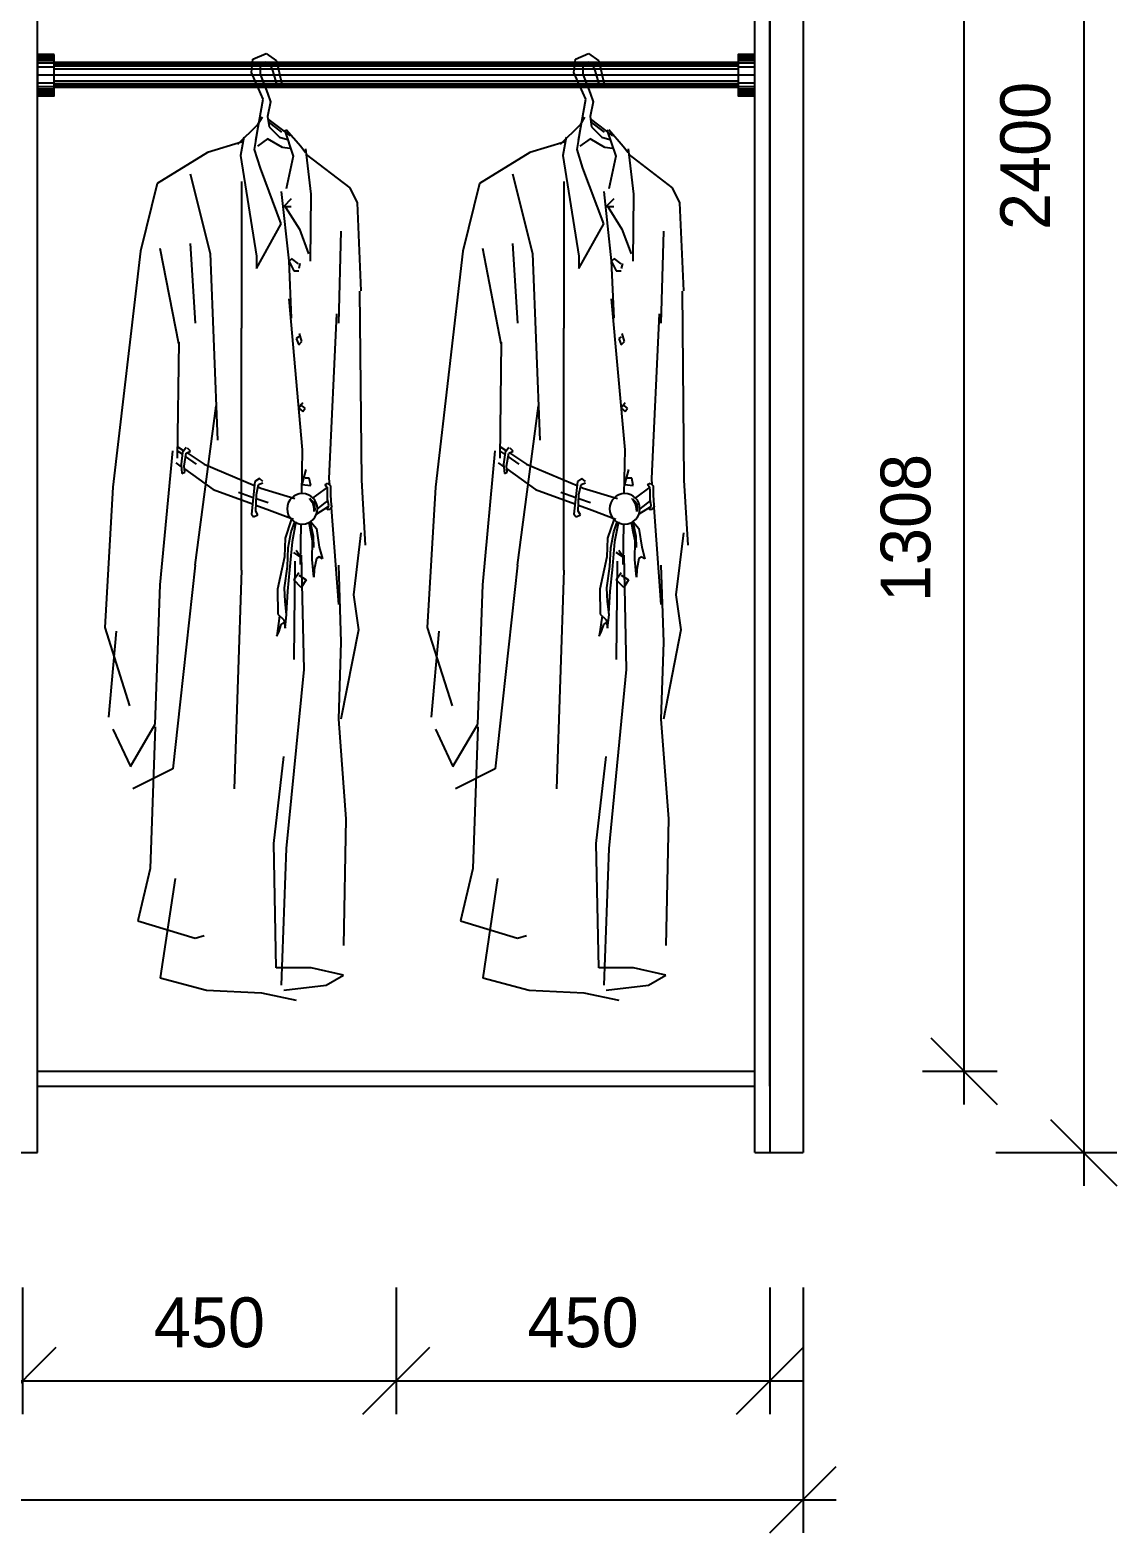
# Model space of a CAD drawing. Header units: millimetres. Extents: x 24776 to 57176, y -19492 to 15017.
# Drawn here: x 34996 to 36305, y -15399 to -13589 of the extents above; entities that cross this region are included whole.
import ezdxf

# ---------------------------------------------------------------- set-up
doc = ezdxf.new("R2010")
doc.units = ezdxf.units.MM
doc.header["$PDMODE"] = 3
doc.styles.add('RomanS', font='')
doc.styles.get('RomanS').set_extended_font_data('YouYuan')
doc.dimstyles.new('SC40', dxfattribs={"dimtxt": 60, "dimasz": 80, "dimexe": 40, "dimexo": 40, "dimgap": 40, "dimtad": 1, "dimdec": 0, "dimzin": 0, "dimdsep": 46, "dimtxsty": 'RomanS', "dimblk": 'OBLIQUE', "dimcen": 0, "dimdle": 40, "dimclrd": 9, "dimclre": 9, "dimclrt": 4, "dimadec": 0, "dimazin": 0, "dimtfac": 1, "dimtdec": 0, "dimtix": 1, "dimtmove": 2, "dimatfit": 1, "dimldrblk": 'DOT', "dimfxl": 1, "dimtolj": 1, "dimtzin": 0, "dimlwd": -1, "dimlwe": -1, "dimarcsym": 0})

# ---------------------------------------------------------------- blocks, each defined once
blk = doc.blocks.new('_Oblique')
at = {"color": 0, "linetype": 'ByBlock', "lineweight": -2}
blk.add_line((-0.5, -0.5), (0.5, 0.5), dxfattribs=at)
blk = doc.blocks.new('*D476')
at = {"color": 9, "transparency": 16777216}
for p, q in [((33147.4, -15103.3), (33147.4, -15398.8)), ((35927.4, -15103.3), (35927.4, -15398.8)), ((33107.4, -15358.8), (35967.4, -15358.8))]:
    blk.add_line(p, q, dxfattribs=at)
at = {"layer": 'Defpoints', "color": 0, "transparency": 16777216}
for p in [(33147.4, -15063.3), (35927.4, -15063.3), (35927.4, -15358.8)]:
    blk.add_point(p, dxfattribs=at)
at = {"color": 9, "transparency": 16777216, "xscale": 80, "yscale": 80, "zscale": 80, "rotation": 180}
blk.add_blockref('_Oblique', (33147.4, -15358.8), dxfattribs=at)
at = {"color": 9, "transparency": 16777216, "xscale": 80, "yscale": 80, "zscale": 80}
blk.add_blockref('_Oblique', (35927.4, -15358.8), dxfattribs=at)
at = {"color": 4, "transparency": 16777216, "insert": (34537.4, -15288.8), "char_height": 60, "attachment_point": 5, "style": 'RomanS'}
blk.add_mtext('\\A1;2780', dxfattribs=at)
blk = doc.blocks.new('_Dot')
at = {"color": 0, "linetype": 'ByBlock', "lineweight": -2}
blk.add_line((-0.5, 0), (-1, 0), dxfattribs=at)
at = {"color": 0, "linetype": 'ByBlock', "const_width": 0.5}
blk.add_lwpolyline([(-0.25, 0, 1), (0.25, 0, 1)], format="xyb", close=True, dxfattribs=at)
blk = doc.blocks.new('*D480')
at = {"color": 9, "transparency": 16777216}
for p, q in [((34537.4, -15103.3), (34537.4, -15255.6)), ((34987.4, -15103.3), (34987.4, -15255.6)), ((34497.4, -15215.6), (35027.4, -15215.6))]:
    blk.add_line(p, q, dxfattribs=at)
at = {"layer": 'Defpoints', "color": 0, "transparency": 16777216}
for p in [(34537.4, -15063.3), (34987.4, -15063.3), (34987.4, -15215.6)]:
    blk.add_point(p, dxfattribs=at)
at = {"color": 9, "transparency": 16777216, "xscale": 80, "yscale": 80, "zscale": 80, "rotation": 180}
blk.add_blockref('_Oblique', (34537.4, -15215.6), dxfattribs=at)
at = {"color": 9, "transparency": 16777216, "xscale": 80, "yscale": 80, "zscale": 80}
blk.add_blockref('_Oblique', (34987.4, -15215.6), dxfattribs=at)
at = {"color": 4, "transparency": 16777216, "insert": (34762.4, -15145.6), "char_height": 60, "attachment_point": 5, "style": 'RomanS'}
blk.add_mtext('\\A1;450', dxfattribs=at)
blk = doc.blocks.new('*D481')
at = {"color": 9, "transparency": 16777216}
for p, q in [((34987.4, -15103.3), (34987.4, -15255.6)), ((35437.4, -15103.3), (35437.4, -15255.6)), ((34947.4, -15215.6), (35477.4, -15215.6))]:
    blk.add_line(p, q, dxfattribs=at)
at = {"layer": 'Defpoints', "color": 0, "transparency": 16777216}
for p in [(34987.4, -15063.3), (35437.4, -15063.3), (35437.4, -15215.6)]:
    blk.add_point(p, dxfattribs=at)
at = {"color": 9, "transparency": 16777216, "xscale": 80, "yscale": 80, "zscale": 80, "rotation": 180}
blk.add_blockref('_Oblique', (34987.4, -15215.6), dxfattribs=at)
at = {"color": 9, "transparency": 16777216, "xscale": 80, "yscale": 80, "zscale": 80}
blk.add_blockref('_Oblique', (35437.4, -15215.6), dxfattribs=at)
at = {"color": 4, "transparency": 16777216, "insert": (35212.4, -15145.6), "char_height": 60, "attachment_point": 5, "style": 'RomanS'}
blk.add_mtext('\\A1;450', dxfattribs=at)
blk = doc.blocks.new('*D482')
at = {"color": 9, "transparency": 16777216}
for p, q in [((35437.4, -15103.3), (35437.4, -15255.6)), ((35887.4, -15103.3), (35887.4, -15255.6)), ((35397.4, -15215.6), (35927.4, -15215.6))]:
    blk.add_line(p, q, dxfattribs=at)
at = {"layer": 'Defpoints', "color": 0, "transparency": 16777216}
for p in [(35437.4, -15063.3), (35887.4, -15063.3), (35887.4, -15215.6)]:
    blk.add_point(p, dxfattribs=at)
at = {"color": 9, "transparency": 16777216, "xscale": 80, "yscale": 80, "zscale": 80, "rotation": 180}
blk.add_blockref('_Oblique', (35437.4, -15215.6), dxfattribs=at)
at = {"color": 9, "transparency": 16777216, "xscale": 80, "yscale": 80, "zscale": 80}
blk.add_blockref('_Oblique', (35887.4, -15215.6), dxfattribs=at)
at = {"color": 4, "transparency": 16777216, "insert": (35662.4, -15145.6), "char_height": 60, "attachment_point": 5, "style": 'RomanS'}
blk.add_mtext('\\A1;450', dxfattribs=at)
blk = doc.blocks.new('DFGDGDGS')
at = {"color": 250}
for p, q in [((43240.2, 10683), (43227.8, 10674.1)), ((43256.1, 10675.9), (43240.2, 10683)), ((43227.8, 10674.1), (43220.7, 10642.3)), ((43227.8, 10647.6), (43233.1, 10665.3)), ((43233.1, 10665.3), (43240.2, 10672.3)), ((43240.2, 10672.3), (43247.3, 10668.8)), ((43243.7, 10628.1), (43257.9, 10660)), ((43247.3, 10668.8), (43247.3, 10658.2)), ((43257.9, 10660), (43256.1, 10675.9)), ((43220.7, 10642.3), (43227.8, 10647.6)), ((43247.3, 10658.2), (43238.4, 10635.2)), ((43238.4, 10635.2), (43234.9, 10624.6)), ((43234.9, 10624.6), (43238.4, 10606.9)), ((43252.6, 10578.6), (43243.7, 10628.1)), ((43210.9, 10583.7), (43238.1, 10604.4)), ((43238.4, 10606.9), (43236.7, 10594.5)), ((43245.1, 10606.2), (43250.6, 10597.2)), ((43198.5, 10570.9), (43216, 10591.2)), ((43218.2, 10591.2), (43207.6, 10559.5)), ((43221.2, 10588.2), (43237.5, 10600.5)), ((43236.7, 10594.5), (43224.3, 10582.1)), ((43254.1, 10567.3), (43248.2, 10603.3)), ((43250.6, 10597.2), (43274.6, 10573.5)), ((43192.8, 10568.3), (43186.2, 10513.7)), ((43192.8, 10563.4), (43198.5, 10570.9)), ((43211.5, 10568.7), (43220.7, 10569.7)), ((43224.3, 10582.1), (43214.7, 10579.4)), ((43220.7, 10569.7), (43238.4, 10580.3)), ((43238.4, 10580.3), (43250.8, 10571.5)), ((43267.2, 10582.2), (43271.2, 10560.1)), ((43268.6, 10576.5), (43311, 10563.6)), ((43192, 10561.5), (43139.6, 10521.2)), ((43207.6, 10559.5), (43216, 10519.9)), ((43247.2, 10545), (43254.1, 10567.3)), ((43271.2, 10560.1), (43252, 10439.1)), ((43311, 10563.6), (43371.5, 10526.2)), ((43222, 10478), (43247.2, 10545)), ((43331.8, 10537.9), (43307.8, 10442.1)), ((43139.6, 10521.2), (43130.6, 10503.2)), ((43186.2, 10513.7), (43187.2, 10432.8)), ((43222, 10516.9), (43213, 10433.1)), ((43269.9, 10528.9), (43269.9, 10352.2)), ((43371.5, 10526.2), (43391.7, 10445)), ((43130.6, 10503.2), (43126.1, 10397.1)), ((43216.9, 10497.9), (43200.1, 10471.3)), ((43210, 10507.9), (43219, 10498.9)), ((43219, 10498.9), (43210, 10498.9)), ((43252, 10424.1), (43222, 10478)), ((43150.1, 10469), (43153.1, 10358.2)), ((43200.1, 10471.3), (43189.2, 10441.7)), ((43307.8, 10442.1), (43298.9, 10217.5)), ((43331.8, 10454), (43325.8, 10358.2)), ((43345.4, 10333.5), (43367.8, 10448)), ((43391.7, 10445), (43424.7, 10160.6)), ((43199.5, 10430.1), (43201, 10424.1)), ((43210, 10435.9), (43201.5, 10429.7)), ((43213, 10433.1), (43207, 10421.1)), ((43209.4, 10435.5), (43213, 10433.1)), ((43213, 10433.1), (43210, 10364.2)), ((43252, 10439.1), (43252, 10424.1)), ((43207, 10421.1), (43201, 10421.1)), ((43127.7, 10396.9), (43125.4, 10169.1)), ((43212.9, 10387.7), (43196.8, 10205.9)), ((43155.4, 10369.3), (43164.6, 10171.4)), ((43269.9, 10061), (43269.9, 10352.2)), ((43197.1, 10336), (43200, 10345.7)), ((43201, 10332.1), (43197.1, 10336)), ((43201, 10341.8), (43203.9, 10339.9)), ((43203.9, 10339.9), (43201, 10332.1)), ((43345.4, 10335.3), (43347.2, 10195.6)), ((43193.3, 10255.7), (43199.1, 10260.5)), ((43196.2, 10262.5), (43201, 10255.7)), ((43196.2, 10251.8), (43193.3, 10255.7)), ((43201, 10255.7), (43196.2, 10251.8)), ((43325.8, 10066.9), (43300.5, 10258.5)), ((43196.8, 10205.9), (43197.7, 10152.9)), ((43331.3, 10204.2), (43334.8, 10207.7)), ((43336.5, 10208.5), (43340.9, 10202.4)), ((43347.2, 10209.9), (43339.3, 10204.6)), ((43315, 10188.4), (43254.2, 10162.8)), ((43335.5, 10202.1), (43315, 10188.4)), ((43323.9, 10188.4), (43337.2, 10197.6)), ((43336.5, 10201.6), (43331.3, 10204.2)), ((43339.1, 10185.9), (43336.5, 10201.6)), ((43340.9, 10202.4), (43342.6, 10188.5)), ((43341.1, 10200.3), (43347.2, 10204.5)), ((43342.6, 10188.5), (43341.7, 10177.2)), ((43349, 10190.2), (43342.4, 10185.4)), ((43367.8, 10043), (43352.6, 10204.5)), ((43164.6, 10171.4), (43164, 10163.6)), ((43186.5, 10162.8), (43188.4, 10171.5)), ((43188.4, 10171.5), (43193.3, 10171.5)), ((43192.3, 10182.2), (43197.1, 10163.8)), ((43244.1, 10167.6), (43248.4, 10171.1)), ((43248.4, 10171.1), (43253.7, 10167.6)), ((43338.7, 10182.8), (43304.2, 10158)), ((43338.3, 10178.9), (43339.1, 10185.9)), ((43341.7, 10177.2), (43338.3, 10178.9)), ((43125.4, 10169.1), (43120.8, 10090.8)), ((43166.2, 10165.4), (43162.6, 10162.5)), ((43162.6, 10162.5), (43162.6, 10151.2)), ((43169.2, 10163.8), (43166.2, 10165.4)), ((43166.2, 10156.2), (43166.5, 10160.8)), ((43166.2, 10146.5), (43166.2, 10156.2)), ((43166.5, 10160.8), (43183.9, 10147.8)), ((43166.6, 10160.1), (43169.2, 10163.8)), ((43197.1, 10163.8), (43186.5, 10162.8)), ((43246.8, 10159.7), (43205.6, 10147.2)), ((43249.3, 10164.1), (43244.1, 10165.8)), ((43250, 10161.1), (43246.8, 10159.7)), ((43251.9, 10151.9), (43249.3, 10164.1)), ((43252.8, 10131.9), (43251.9, 10151.9)), ((43253.7, 10167.6), (43258, 10128.4)), ((43255.8, 10148.1), (43273.7, 10154.4)), ((43304.2, 10158), (43256.7, 10140.5)), ((43424.7, 10160.6), (43434.6, 9991.9)), ((43161.9, 10136.3), (43153.1, 10019.5)), ((43161.9, 10138.9), (43161.3, 10137.2)), ((43161.3, 10137.2), (43163.6, 10133.9)), ((43162.6, 10151.2), (43161.9, 10138.9)), ((43162.6, 10147.2), (43162.7, 10147.1)), ((43163.6, 10133.9), (43166.9, 10133.6)), ((43164.9, 10138.6), (43166.2, 10146.5)), ((43165.9, 10135.6), (43164.9, 10138.6)), ((43165.9, 10144.6), (43178.7, 10134.7)), ((43166.9, 10133.6), (43165.9, 10135.6)), ((43166.2, 10136.5), (43179.6, 10128.2)), ((43182.3, 10140.6), (43181.7, 10133.8)), ((43181.7, 10133.8), (43182.3, 10131.5)), ((43183.6, 10143.2), (43182.3, 10140.6)), ((43182.3, 10131.5), (43182.5, 10135.1)), ((43182.5, 10135.1), (43183.6, 10140.8)), ((43186.8, 10146.4), (43183.6, 10143.2)), ((43183.6, 10140.8), (43185.9, 10144)), ((43185.9, 10144), (43187.8, 10146.2)), ((43187.6, 10147), (43187, 10146.6)), ((43187.8, 10146.2), (43187.6, 10147)), ((43252.5, 10138.9), (43236.1, 10132.9)), ((43237.9, 10141.8), (43252.2, 10146.8)), ((43186.4, 10119.1), (43179.6, 10111.1)), ((43187.2, 10119.1), (43183.4, 10101.9)), ((43186.4, 10106.9), (43188.5, 10118.2)), ((43198.3, 10116.5), (43199.1, 10067.8)), ((43204.4, 10119.1), (43209, 10095.1)), ((43209.9, 10106.9), (43205.7, 10119.1)), ((43236.1, 10132.9), (43207.4, 10122.1)), ((43209.9, 10121.6), (43217.4, 10099.3)), ((43250.2, 10127.5), (43252.8, 10131.9)), ((43255.4, 10124.9), (43250.2, 10127.5)), ((43258, 10128.4), (43255.4, 10124.9)), ((43126.1, 10105.9), (43135.1, 10031)), ((43179.6, 10111.1), (43176.3, 10088.4)), ((43183.4, 10101.9), (43183, 10088)), ((43184.3, 10096), (43186.4, 10106.9)), ((43213.6, 10087.6), (43209.9, 10106.9)), ((43217.4, 10099.3), (43218.3, 10076.7)), ((43176.3, 10088.4), (43172.5, 10074.6)), ((43184.7, 10073.7), (43184.3, 10096)), ((43204, 10084.9), (43198, 10075.9)), ((43198, 10075.9), (43207, 10081.9)), ((43209, 10095.1), (43212, 10061.2)), ((43214.5, 10065.3), (43213.6, 10087.6)), ((43153.1, 10066.9), (43150.1, 9974.1)), ((43172.5, 10074.6), (43176.3, 10076.7)), ((43176.3, 10076.7), (43179.6, 10075)), ((43179.6, 10075), (43182.2, 10061.6)), ((43182.2, 10061.6), (43182.6, 10052.3)), ((43182.6, 10052.3), (43184.7, 10073.7)), ((43198, 10078.9), (43195, 9941.2)), ((43205.7, 10071.6), (43207, 9953.2)), ((43212, 10061.2), (43214.5, 10035.6)), ((43218.3, 10039.7), (43214.5, 10065.3)), ((43218.3, 10076.7), (43226.7, 10038.1)), ((43325.8, 10066.9), (43343.8, 9902.3)), ((43201, 10055), (43192.1, 10049)), ((43192.1, 10049), (43198, 10040)), ((43198, 10040), (43207, 10049)), ((43207, 10049), (43201, 10058)), ((43269.9, 10061), (43278.9, 9797.5)), ((43373.8, 9875.3), (43367.8, 10043)), ((43135.1, 10031), (43129.1, 9989.1)), ((43214.5, 10035.6), (43216.2, 10008.7)), ((43217.4, 10023), (43218.3, 10039.7)), ((43226.7, 10038.1), (43226.2, 10007.9)), ((43215.7, 10007.4), (43217.4, 10023)), ((43217.4, 9991.1), (43215.7, 10007.4)), ((43226.2, 10007.9), (43219.1, 10001.1)), ((43129.1, 9989.1), (43150.1, 9881.3)), ((43219.1, 10001.1), (43217.4, 9991.1)), ((43222, 9995.3), (43218.7, 9997.8)), ((43224.6, 9987.3), (43222, 9995.3)), ((43224.1, 10005.8), (43227.5, 9981.4)), ((43434.6, 9991.9), (43404.6, 9897.5)), ((43150.1, 9974.1), (43153.1, 9881.3)), ((43227.5, 9981.4), (43224.6, 9987.3)), ((43420.8, 9987.3), (43430, 9883.7)), ((43195, 9941.2), (43216, 9725.6)), ((43343.8, 9902.3), (43352.8, 9821.5)), ((43153.1, 9881.3), (43144.1, 9761.6)), ((43403.7, 9824.4), (43373.8, 9875.3)), ((43373.8, 9872.3), (43379.7, 9701.7)), ((43424.7, 9869.4), (43403.7, 9824.4)), ((43231, 9731.6), (43219, 9836.4)), ((43352.8, 9821.5), (43400.7, 9797.5)), ((43144.1, 9761.6), (43147.1, 9608.9)), ((43216, 9725.6), (43222, 9561)), ((43228, 9581.9), (43231, 9731.6)), ((43379.7, 9701.7), (43394.7, 9638.8)), ((43349.8, 9689.7), (43367.8, 9570)), ((43394.7, 9638.8), (43325.8, 9617.9)), ((43325.8, 9617.9), (43314.9, 9620.9)), ((43147.1, 9573), (43186.1, 9581.9)), ((43168.1, 9561), (43147.1, 9573)), ((43186.1, 9581.9), (43228, 9581.9)), ((43219, 9555), (43168.1, 9561)), ((43311.9, 9555), (43246, 9552)), ((43367.8, 9570), (43311.9, 9555)), ((43246, 9552), (43204, 9543))]:
    blk.add_line(p, q, dxfattribs=at)
blk.add_circle((43196.7, 10134.7), 18.3, dxfattribs=at)
blk = doc.blocks.new('*D487')
at = {"color": 9, "transparency": 16777216}
for p, q in [((36265.4, -12500.8), (36265.4, -14980.8)), ((36159.5, -12540.8), (36305.4, -12540.8)), ((36159.5, -14940.8), (36305.4, -14940.8))]:
    blk.add_line(p, q, dxfattribs=at)
at = {"layer": 'Defpoints', "color": 0, "transparency": 16777216}
for p in [(36119.5, -12540.8), (36119.5, -14940.8), (36265.4, -14940.8)]:
    blk.add_point(p, dxfattribs=at)
at = {"color": 9, "transparency": 16777216, "xscale": 80, "yscale": 80, "zscale": 80}
for p, rotation in [((36265.4, -12540.8), 90), ((36265.4, -14940.8), 270)]:
    blk.add_blockref('_Oblique', p, dxfattribs=dict(at, rotation=rotation))
at = {"color": 4, "transparency": 16777216, "insert": (36195.4, -13740.8), "char_height": 60, "attachment_point": 5, "rotation": 90, "style": 'RomanS'}
blk.add_mtext('\\A1;2400', dxfattribs=at)
blk = doc.blocks.new('*D490')
at = {"color": 9, "transparency": 16777216}
for p, q in [((36121.2, -13494.8), (36121.2, -14882.8)), ((36071.4, -13534.8), (36161.2, -13534.8)), ((36071.4, -14842.8), (36161.2, -14842.8))]:
    blk.add_line(p, q, dxfattribs=at)
at = {"layer": 'Defpoints', "color": 0, "transparency": 16777216}
for p in [(36031.4, -13534.8), (36031.4, -14842.8), (36121.2, -14842.8)]:
    blk.add_point(p, dxfattribs=at)
at = {"color": 9, "transparency": 16777216, "xscale": 80, "yscale": 80, "zscale": 80}
for p, rotation in [((36121.2, -13534.8), 90), ((36121.2, -14842.8), 270)]:
    blk.add_blockref('_Oblique', p, dxfattribs=dict(at, rotation=rotation))
at = {"color": 4, "transparency": 16777216, "insert": (36051.2, -14188.8), "char_height": 60, "attachment_point": 5, "rotation": 90, "style": 'RomanS'}
blk.add_mtext('\\A1;1308', dxfattribs=at)

msp = doc.modelspace()

# ---------------------------------------------------------------- linework, layer by layer
at = {"color": 255}
for p, q in [((35887.4, -12540.8), (35887.4, -14940.8)), ((35927.4, -12540.8), (35927.4, -14940.8)), ((35005.4, -14940.8), (35005.4, -12580.8)), ((35869.4, -14940.8), (35869.4, -12580.8)), ((35887.4, -14860.8), (35887.4, -12580.8)), ((35887.4, -14860.8), (35887.4, -12580.8)), ((35849.4, -13628.5), (35025.4, -13628.5)), ((35849.4, -13658.5), (35025.4, -13658.5)), ((35005.4, -14842.8), (35869.4, -14842.8)), ((35005.4, -14860.8), (35869.4, -14860.8)), ((34969.4, -14940.8), (35005.4, -14940.8)), ((35869.4, -14940.8), (35927.4, -14940.8))]:
    msp.add_line(p, q, dxfattribs=at)
at = {"color": 250}
for p, q in [((35025.4, -13618.9), (35005.4, -13618.9)), ((35025.4, -13619.5), (35005.4, -13619.5)), ((35025.4, -13620.3), (35005.4, -13620.3)), ((35025.4, -13621.3), (35005.4, -13621.3)), ((35025.4, -13622.6), (35005.4, -13622.6)), ((35025.4, -13624.3), (35005.4, -13624.3)), ((35869.4, -13618.9), (35849.4, -13618.9)), ((35869.4, -13619.5), (35849.4, -13619.5)), ((35869.4, -13620.3), (35849.4, -13620.3)), ((35869.4, -13621.3), (35849.4, -13621.3)), ((35869.4, -13622.6), (35849.4, -13622.6)), ((35869.4, -13624.3), (35849.4, -13624.3)), ((35025.4, -13626.3), (35005.4, -13626.3)), ((35025.4, -13629.1), (35005.4, -13629.1)), ((35025.4, -13633.8), (35005.4, -13633.8)), ((35025.4, -13643.5), (35005.4, -13643.5)), ((35849.4, -13628.9), (35025.4, -13628.9)), ((35849.4, -13629.8), (35025.4, -13629.8)), ((35849.4, -13631), (35025.4, -13631)), ((35849.4, -13632.8), (35025.4, -13632.8)), ((35849.4, -13636.3), (35025.4, -13636.3)), ((35849.4, -13643.5), (35025.4, -13643.5)), ((35869.4, -13626.3), (35849.4, -13626.3)), ((35869.4, -13629.1), (35849.4, -13629.1)), ((35869.4, -13633.8), (35849.4, -13633.8)), ((35869.4, -13643.5), (35849.4, -13643.5)), ((35025.4, -13653.1), (35005.4, -13653.1)), ((35025.4, -13657.8), (35005.4, -13657.8)), ((35025.4, -13660.6), (35005.4, -13660.6)), ((35849.4, -13650.6), (35025.4, -13650.6)), ((35849.4, -13654.1), (35025.4, -13654.1)), ((35849.4, -13655.9), (35025.4, -13655.9)), ((35849.4, -13657.1), (35025.4, -13657.1)), ((35849.4, -13658.1), (35025.4, -13658.1)), ((35869.4, -13653.1), (35849.4, -13653.1)), ((35869.4, -13657.8), (35849.4, -13657.8)), ((35869.4, -13660.6), (35849.4, -13660.6)), ((35025.4, -13662.6), (35005.4, -13662.6)), ((35025.4, -13664.3), (35005.4, -13664.3)), ((35025.4, -13665.6), (35005.4, -13665.6)), ((35025.4, -13666.6), (35005.4, -13666.6)), ((35025.4, -13667.4), (35005.4, -13667.4)), ((35025.4, -13668), (35005.4, -13668)), ((35869.4, -13662.6), (35849.4, -13662.6)), ((35869.4, -13664.3), (35849.4, -13664.3)), ((35869.4, -13665.6), (35849.4, -13665.6)), ((35869.4, -13666.6), (35849.4, -13666.6)), ((35869.4, -13667.4), (35849.4, -13667.4)), ((35869.4, -13668), (35849.4, -13668))]:
    msp.add_line(p, q, dxfattribs=at)
at = {"color": 255}
for points in [[(35025.4, -13618.5), (35005.4, -13618.5), (35005.4, -13668.5), (35025.4, -13668.5)], [(35869.4, -13618.5), (35849.4, -13618.5), (35849.4, -13668.5), (35869.4, -13668.5)]]:
    msp.add_lwpolyline(points, close=True, dxfattribs=at)

# ---------------------------------------------------------------- block references
at = {"color": 255, "xscale": -1}
for p in [(78521, -24300.4), (78909.4, -24300.4)]:
    msp.add_blockref('DFGDGDGS', p, dxfattribs=at)

# ---------------------------------------------------------------- dimensions: what is measured, and where the dimension line sits
at = {"color": 255}
for base, p1, p2, picture, middle in [((36265.4, -14940.8), (36119.5, -12540.8), (36119.5, -14940.8), '*D487', (36195.4, -13740.8)), ((36121.2, -14842.8), (36031.4, -13534.8), (36031.4, -14842.8), '*D490', (36051.2, -14188.8))]:
    dim = msp.add_linear_dim(base=base, p1=p1, p2=p2, angle=90, dimstyle='SC40', dxfattribs=at)
    dim.commit()
    dim.dimension.update_dxf_attribs({"geometry": picture, "text_midpoint": middle})
for base, p1, p2, picture, middle in [((35927.4, -15358.8), (33147.4, -15063.3), (35927.4, -15063.3), '*D476', (34537.4, -15288.8)), ((34987.4, -15215.6), (34537.4, -15063.3), (34987.4, -15063.3), '*D480', (34762.4, -15145.6)), ((35437.4, -15215.6), (34987.4, -15063.3), (35437.4, -15063.3), '*D481', (35212.4, -15145.6)), ((35887.4, -15215.6), (35437.4, -15063.3), (35887.4, -15063.3), '*D482', (35662.4, -15145.6))]:
    dim = msp.add_linear_dim(base=base, p1=p1, p2=p2, dimstyle='SC40', dxfattribs=at)
    dim.commit()
    dim.dimension.update_dxf_attribs({"geometry": picture, "text_midpoint": middle})

doc.saveas('drawing.dxf')
